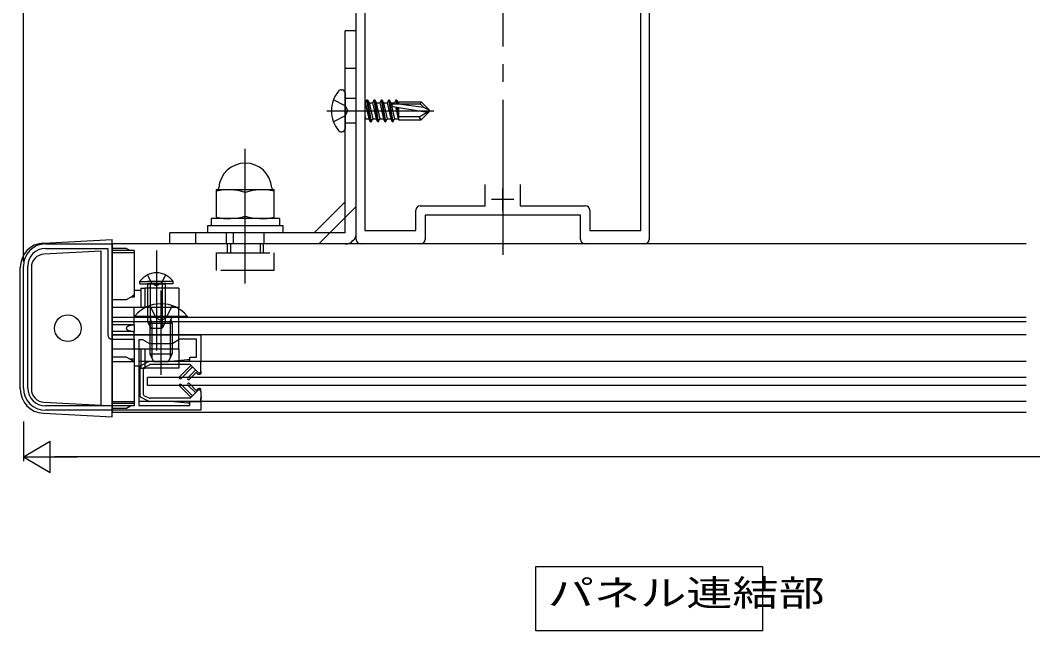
# Model space of a CAD drawing. Units: millimetres, scale not verified. Extents: x -693 to 693, y -1119 to 1122.
# Drawn here: x -492.2 to -264.1, y -820 to -682.4 of the extents above; entities that cross this region are included whole.
import ezdxf
from ezdxf.enums import TextEntityAlignment as Align

# ---------------------------------------------------------------- set-up
doc = ezdxf.new("R2010")
doc.units = ezdxf.units.MM
doc.header["$LTSCALE"] = 4
doc.linetypes.add('CHAIN2', pattern=[12, 9, -1, 1, -1])
doc.linetypes.add('DASHED3', pattern=[4, 3, -1])
for name, color, linetype in [('0-1_USER1', 3, 'Continuous'), ('0-2_YKK_12', 2, 'Continuous'), ('0-3_YKK_13', 4, 'Continuous'), ('0-4_YKK_D', 6, 'Continuous'), ('0-5_YKK_A1', 4, 'Continuous'), ('0-6_YKK_11', 7, 'Continuous')]:
    doc.layers.add(name, color=color, linetype=linetype)
doc.styles.add('ＭＳ ゴシック', font='')
doc.styles.get('ＭＳ ゴシック').set_extended_font_data('MS Gothic')

msp = doc.modelspace()

# ---------------------------------------------------------------- linework, layer by layer
at = {"layer": '0-2_YKK_12', "linetype": 'CHAIN2'}
msp.add_line((-383.499, -652.337), (-383.499, -735.337), dxfattribs=at)
at = {"layer": '0-2_YKK_12'}
for p, q in [((-471.499, -732.837), (-471.499, -770.837)), ((-265.584, -732.837), (-471.499, -732.837)), ((-471.499, -749.337), (-265.584, -749.337)), ((-471.499, -750.337), (-265.584, -750.337)), ((-265.584, -753.337), (-471.499, -753.337)), ((-471.499, -759.337), (-466.499, -759.337)), ((-265.584, -759.337), (-465.499, -759.337)), ((-471.499, -768.337), (-466.499, -768.337)), ((-265.584, -768.337), (-465.499, -768.337)), ((-265.584, -770.837), (-471.499, -770.837))]:
    msp.add_line(p, q, dxfattribs=at)
at = {"layer": '0-3_YKK_13'}
for p, q in [((-418.999, -730.337), (-418.999, -684.837)), ((-416.499, -684.837), (-418.999, -684.837)), ((-416.499, -730.337), (-416.499, -684.837)), ((-419.861, -698.102), (-419.699, -698.102)), ((-418.999, -698.802), (-418.999, -706.872)), ((-414.599, -701.012), (-414.488, -701.012)), ((-414.114, -700.365), (-414.488, -701.012)), ((-414.488, -701.012), (-413.664, -704.661)), ((-413.29, -705.308), (-414.114, -700.365)), ((-414.114, -700.365), (-413.996, -700.365)), ((-413.996, -700.365), (-413.172, -705.308)), ((-413.623, -701.012), (-412.84, -701.012)), ((-412.466, -700.365), (-412.84, -701.012)), ((-412.84, -701.012), (-412.016, -704.661)), ((-411.642, -705.308), (-412.466, -700.365)), ((-412.466, -700.365), (-412.349, -700.365)), ((-412.349, -700.365), (-411.525, -705.308)), ((-411.975, -701.012), (-411.192, -701.012)), ((-410.818, -700.365), (-411.192, -701.012)), ((-411.192, -701.012), (-410.368, -704.661)), ((-409.994, -705.308), (-410.818, -700.365)), ((-410.818, -700.365), (-410.701, -700.365)), ((-410.701, -700.365), (-409.877, -705.308)), ((-410.327, -701.012), (-409.544, -701.012)), ((-409.171, -700.365), (-409.544, -701.012)), ((-409.544, -701.012), (-408.72, -704.661)), ((-408.347, -705.308), (-409.171, -700.365)), ((-409.171, -700.365), (-409.053, -700.365)), ((-409.053, -700.365), (-408.229, -705.308)), ((-408.679, -701.012), (-407.896, -701.012)), ((-408.252, -701.872), (-400.5, -703.126)), ((-408.205, -701.287), (-402.079, -701.287)), ((-407.523, -700.365), (-407.896, -701.012)), ((-407.896, -701.012), (-407.834, -701.287)), ((-407.682, -701.964), (-407.072, -704.661)), ((-407.319, -701.287), (-407.523, -700.365)), ((-407.523, -700.365), (-407.405, -700.365)), ((-407.405, -700.365), (-407.201, -701.287)), ((-406.999, -703.507), (-407.244, -702.035)), ((-407.123, -702.054), (-406.999, -702.801)), ((-407.031, -701.012), (-406.999, -701.012)), ((-406.999, -700.787), (-406.999, -701.286)), ((-406.999, -700.787), (-401.872, -700.787)), ((-406.999, -701.286), (-401.324, -702.042)), ((-406.999, -702.073), (-406.999, -704.887)), ((-401.872, -700.787), (-402.079, -701.287)), ((-401.324, -702.042), (-402.079, -701.287)), ((-401.872, -700.787), (-399.999, -702.66)), ((-401.324, -702.042), (-399.999, -702.66)), ((-414.599, -703.987), (-414.447, -704.661)), ((-414.599, -704.925), (-414.447, -704.661)), ((-414.447, -704.661), (-413.664, -704.661)), ((-413.29, -705.308), (-413.664, -704.661)), ((-413.172, -705.308), (-412.799, -704.661)), ((-412.799, -704.661), (-412.016, -704.661)), ((-411.642, -705.308), (-412.016, -704.661)), ((-411.525, -705.308), (-411.151, -704.661)), ((-411.151, -704.661), (-410.368, -704.661)), ((-409.994, -705.308), (-410.368, -704.661)), ((-409.877, -705.308), (-409.503, -704.661)), ((-409.503, -704.661), (-408.72, -704.661)), ((-408.347, -705.308), (-408.72, -704.661)), ((-408.229, -705.308), (-407.855, -704.661)), ((-407.855, -704.661), (-407.072, -704.661)), ((-406.999, -704.788), (-407.072, -704.661)), ((-402.337, -704.188), (-406.997, -704.188)), ((-402.339, -704.188), (-399.999, -702.837)), ((-401.872, -704.887), (-402.339, -704.188)), ((-401.872, -704.887), (-399.999, -703.013)), ((-399.999, -703.013), (-399.999, -702.66)), ((-413.29, -705.308), (-413.172, -705.308)), ((-411.642, -705.308), (-411.525, -705.308)), ((-409.994, -705.308), (-409.877, -705.308)), ((-408.347, -705.308), (-408.229, -705.308)), ((-406.999, -704.887), (-401.872, -704.887)), ((-419.861, -707.572), (-419.699, -707.572)), ((-434.999, -720.637), (-447.999, -720.637)), ((-447.999, -726.829), (-447.999, -720.637)), ((-434.999, -726.829), (-434.999, -720.637)), ((-441.499, -726.556), (-441.499, -721.217)), ((-418.999, -723.337), (-425.999, -730.337)), ((-449.199, -727.137), (-449.199, -728.737)), ((-433.799, -727.137), (-449.199, -727.137)), ((-433.799, -727.137), (-433.799, -728.737)), ((-449.999, -728.737), (-449.999, -730.337)), ((-432.999, -728.737), (-449.999, -728.737)), ((-432.999, -730.337), (-432.999, -728.737)), ((-486.987, -732.648), (-471.499, -731.837)), ((-471.499, -771.837), (-471.499, -731.837)), ((-418.999, -730.337), (-458.499, -730.337)), ((-458.499, -732.837), (-458.499, -730.337)), ((-418.999, -732.837), (-458.499, -732.837)), ((-492.199, -765.532), (-492.199, -738.141)), ((-489.699, -738.141), (-489.699, -765.532)), ((-466.399, -749.089), (-454.599, -749.089)), ((-454.599, -749.337), (-466.399, -749.337)), ((-454.599, -749.089), (-454.599, -749.337)), ((-465.033, -760.254), (-463.262, -759.368)), ((-458.299, -759.337), (-463.128, -759.337)), ((-451.499, -761.587), (-451.499, -759.337)), ((-465.199, -767.151), (-465.199, -760.522)), ((-464.499, -760.955), (-464.499, -766.719)), ((-464.333, -760.686), (-463.097, -760.068)), ((-453.894, -760.037), (-462.963, -760.037)), ((-453.723, -760.207), (-456.326, -762.81)), ((-453.37, -760.561), (-455.972, -763.163)), ((-452.673, -761.257), (-454.426, -763.01)), ((-452.532, -761.823), (-454.072, -763.363)), ((-453.894, -760.037), (-452.096, -761.834)), ((-452.532, -761.823), (-452.309, -762.046)), ((-451.499, -761.587), (-451.499, -762.134)), ((-463.499, -764.737), (-463.499, -762.937)), ((-265.584, -762.937), (-463.499, -762.937)), ((-265.584, -764.737), (-463.499, -764.737)), ((-453.723, -767.466), (-456.326, -764.863)), ((-453.37, -767.112), (-455.972, -764.51)), ((-452.673, -766.416), (-454.426, -764.663)), ((-452.532, -765.85), (-454.072, -764.31)), ((-453.894, -767.637), (-452.096, -765.839)), ((-452.532, -765.85), (-452.309, -765.627)), ((-451.499, -766.087), (-451.499, -765.539)), ((-451.499, -766.087), (-451.499, -767.187)), ((-465.033, -767.42), (-463.262, -768.305)), ((-464.333, -766.987), (-463.097, -767.605)), ((-458.299, -768.337), (-463.128, -768.337)), ((-453.894, -767.637), (-462.963, -767.637)), ((-451.499, -767.487), (-451.499, -768.337)), ((-451.499, -768.337), (-451.499, -767.487)), ((-486.987, -771.025), (-471.499, -771.837))]:
    msp.add_line(p, q, dxfattribs=at)
at = {"layer": '0-3_YKK_13', "linetype": 'DASHED3'}
for p, q in [((-416.499, -693.337), (-418.999, -693.337)), ((-416.499, -700.087), (-418.999, -700.087)), ((-418.999, -701.711), (-421.656, -700.387)), ((-418.999, -701.711), (-418.401, -702.837)), ((-418.999, -703.962), (-421.656, -705.287)), ((-418.999, -703.962), (-418.401, -702.837)), ((-416.499, -705.587), (-418.999, -705.587)), ((-424.963, -732.837), (-416.499, -724.372)), ((-452.749, -730.337), (-452.749, -732.837)), ((-445.749, -732.837), (-445.749, -730.337)), ((-444.249, -730.337), (-444.249, -732.837)), ((-437.249, -732.837), (-437.249, -730.337)), ((-468.231, -733.837), (-471.499, -733.837)), ((-466.499, -734.337), (-471.499, -734.337)), ((-468.231, -733.837), (-467.365, -734.337)), ((-466.499, -734.337), (-466.499, -743.337)), ((-445.499, -734.837), (-445.499, -732.837)), ((-444.851, -732.837), (-444.851, -734.837)), ((-438.147, -732.837), (-438.147, -734.837)), ((-437.499, -732.837), (-437.499, -734.837)), ((-466.499, -734.837), (-471.499, -734.837)), ((-447.999, -734.837), (-434.999, -734.837)), ((-447.999, -738.837), (-447.999, -734.837)), ((-434.999, -738.837), (-434.999, -734.837)), ((-434.999, -738.837), (-447.999, -738.837)), ((-465.249, -741.328), (-459.499, -741.328)), ((-465.249, -741.837), (-465.249, -741.328)), ((-457.749, -741.328), (-463.499, -741.328)), ((-457.749, -741.837), (-457.749, -741.328)), ((-466.499, -743.337), (-466.499, -744.837)), ((-464.999, -743.337), (-466.499, -743.337)), ((-465.249, -741.837), (-459.499, -741.837)), ((-464.999, -742.837), (-464.231, -742.837)), ((-464.999, -742.837), (-464.999, -747.137)), ((-464.231, -742.837), (-464.121, -742.837)), ((-456.499, -742.837), (-464.121, -742.837)), ((-464.121, -742.837), (-464.121, -747.137)), ((-462.845, -751.745), (-462.845, -741.837)), ((-460.153, -751.745), (-460.153, -741.837)), ((-459.499, -750.437), (-459.499, -741.837)), ((-456.499, -742.837), (-456.499, -747.137)), ((-471.499, -745.337), (-468.231, -745.337)), ((-468.231, -745.337), (-466.932, -744.587)), ((-466.499, -744.837), (-467.365, -744.837)), ((-466.499, -744.337), (-466.932, -744.587)), ((-466.499, -747.137), (-471.499, -747.137)), ((-466.499, -751.087), (-466.499, -747.137)), ((-456.499, -747.137), (-466.499, -747.137)), ((-462.999, -746.754), (-461.644, -749.471)), ((-457.999, -746.754), (-459.354, -749.471)), ((-456.499, -756.537), (-456.499, -747.137)), ((-466.399, -749.089), (-466.399, -749.337)), ((-459.499, -750.437), (-463.499, -750.437)), ((-463.499, -750.437), (-462.799, -751.837)), ((-462.999, -750.737), (-462.783, -750.142)), ((-462.566, -750.737), (-462.759, -749.814)), ((-460.499, -750.08), (-461.644, -749.471)), ((-460.499, -750.08), (-459.354, -749.471)), ((-459.499, -750.437), (-460.199, -751.837)), ((-458.432, -750.737), (-458.238, -749.814)), ((-457.999, -750.737), (-458.215, -750.142)), ((-466.932, -751.087), (-471.499, -751.087)), ((-466.932, -752.587), (-471.499, -752.587)), ((-466.932, -751.087), (-466.499, -751.087)), ((-466.932, -752.587), (-466.499, -752.587)), ((-466.499, -751.087), (-466.499, -752.587)), ((-466.499, -756.537), (-466.499, -752.587)), ((-462.999, -750.737), (-457.999, -750.737)), ((-462.999, -750.737), (-462.999, -757.637)), ((-462.799, -751.837), (-460.199, -751.837)), ((-462.566, -750.737), (-462.566, -758.557)), ((-458.432, -750.737), (-458.432, -758.557)), ((-457.999, -750.737), (-457.999, -757.637)), ((-466.499, -756.537), (-471.499, -756.537)), ((-456.499, -756.537), (-466.499, -756.537)), ((-464.999, -756.537), (-464.999, -760.837)), ((-464.121, -756.537), (-464.121, -760.837)), ((-456.499, -756.537), (-456.499, -760.837)), ((-468.231, -758.337), (-471.499, -758.337)), ((-468.231, -758.337), (-466.932, -759.087)), ((-466.499, -758.837), (-467.365, -758.837)), ((-466.932, -759.087), (-466.499, -759.337)), ((-466.499, -758.837), (-466.499, -760.337)), ((-462.999, -757.637), (-462.199, -759.337)), ((-462.999, -757.637), (-457.999, -757.637)), ((-462.199, -759.337), (-458.799, -759.337)), ((-458.799, -759.337), (-457.999, -757.637)), ((-466.499, -760.337), (-466.499, -769.337)), ((-466.499, -760.337), (-464.999, -760.337)), ((-464.999, -760.837), (-464.231, -760.837)), ((-464.231, -760.837), (-464.121, -760.837)), ((-456.499, -760.837), (-464.121, -760.837)), ((-466.499, -768.837), (-471.499, -768.837)), ((-466.499, -769.337), (-471.499, -769.337)), ((-471.499, -769.837), (-468.231, -769.837)), ((-468.231, -769.837), (-467.365, -769.337))]:
    msp.add_line(p, q, dxfattribs=at)
at = {"layer": '0-3_YKK_13', "linetype": 'CHAIN2'}
for p, q in [((-423.099, -702.837), (-398.997, -702.837)), ((-441.499, -741.791), (-441.499, -711.41)), ((-461.499, -734.337), (-461.499, -756.837)), ((-460.499, -743.337), (-460.499, -762.337))]:
    msp.add_line(p, q, dxfattribs=at)
at = {"layer": '0-3_YKK_13'}
for points in [[(-413.996, -700.365), (-413.623, -701.012), (-412.799, -704.661)], [(-412.349, -700.365), (-411.975, -701.012), (-411.151, -704.661)], [(-410.701, -700.365), (-410.327, -701.012), (-409.503, -704.661)], [(-409.053, -700.365), (-408.679, -701.012), (-407.855, -704.661)], [(-407.405, -700.365), (-407.031, -701.012), (-406.999, -701.155)], [(-486.856, -768.528), (-473.999, -769.202), (-473.999, -734.471), (-486.856, -735.145)], [(-454.199, -758.937), (-454.499, -758.937), (-458.299, -759.337)], [(-451.499, -759.337), (-453.999, -759.337), (-453.999, -759.137)], [(-454.199, -768.737), (-454.499, -768.737), (-458.299, -768.337)], [(-451.499, -768.337), (-453.999, -768.337), (-453.999, -768.537)]]:
    msp.add_lwpolyline(points, dxfattribs=at)
at = {"layer": '0-3_YKK_13', "linetype": 'DASHED3'}
for points in [[(-463.549, -739.827), (-462.644, -741.683), (-461.499, -742.292)], [(-459.449, -739.827), (-460.354, -741.683), (-461.499, -742.292)], [(-457.749, -741.837), (-463.499, -741.837), (-463.499, -750.437)], [(-468.23, -751.856), (-468.231, -751.847), (-468.231, -751.837), (-468.231, -751.827), (-468.23, -751.817), (-468.23, -751.807), (-468.229, -751.797), (-468.228, -751.787), (-468.227, -751.777), (-468.225, -751.767), (-468.224, -751.757), (-468.222, -751.747), (-468.219, -751.737), (-468.217, -751.727), (-468.214, -751.717), (-468.212, -751.708), (-468.208, -751.698), (-468.205, -751.688), (-468.202, -751.678), (-468.198, -751.669), (-468.194, -751.659), (-468.19, -751.65), (-468.186, -751.641), (-468.181, -751.631), (-468.176, -751.621), (-468.171, -751.612), (-468.166, -751.602), (-468.16, -751.592), (-468.154, -751.583), (-468.148, -751.573), (-468.142, -751.564), (-468.136, -751.555), (-468.129, -751.546), (-468.123, -751.537), (-468.116, -751.528), (-468.109, -751.519), (-468.102, -751.511), (-468.095, -751.502), (-468.087, -751.493), (-468.078, -751.484)], [(-468.044, -752.225), (-468.053, -752.216), (-468.061, -752.207), (-468.07, -752.198), (-468.078, -752.189), (-468.087, -752.18), (-468.095, -752.171), (-468.102, -752.162), (-468.109, -752.154), (-468.116, -752.145), (-468.123, -752.136), (-468.129, -752.127), (-468.136, -752.118), (-468.142, -752.109), (-468.148, -752.1), (-468.154, -752.09), (-468.16, -752.081), (-468.166, -752.071), (-468.171, -752.062), (-468.176, -752.052), (-468.181, -752.042), (-468.186, -752.033), (-468.19, -752.023), (-468.194, -752.014), (-468.198, -752.004), (-468.202, -751.995), (-468.205, -751.985), (-468.208, -751.975), (-468.212, -751.966), (-468.214, -751.956), (-468.217, -751.946), (-468.219, -751.936), (-468.222, -751.926), (-468.224, -751.916), (-468.225, -751.906), (-468.227, -751.896), (-468.228, -751.886), (-468.229, -751.876), (-468.23, -751.866), (-468.23, -751.856)], [(-468.078, -751.484), (-468.07, -751.475), (-468.061, -751.466), (-468.053, -751.457), (-468.044, -751.449), (-468.035, -751.44), (-468.026, -751.432), (-468.016, -751.424), (-468.007, -751.416), (-467.998, -751.408), (-467.988, -751.4), (-467.978, -751.392), (-467.969, -751.385), (-467.958, -751.376), (-467.947, -751.368), (-467.935, -751.36), (-467.924, -751.353), (-467.913, -751.345), (-467.901, -751.337), (-467.89, -751.33), (-467.878, -751.323), (-467.867, -751.316), (-467.855, -751.309), (-467.843, -751.302), (-467.831, -751.295), (-467.819, -751.289), (-467.807, -751.282), (-467.794, -751.275), (-467.781, -751.269), (-467.767, -751.262), (-467.754, -751.256), (-467.74, -751.249), (-467.727, -751.243), (-467.713, -751.237), (-467.699, -751.231), (-467.685, -751.226), (-467.672, -751.22), (-467.658, -751.215), (-467.644, -751.209), (-467.63, -751.204)], [(-467.57, -752.49), (-467.586, -752.485), (-467.601, -752.48), (-467.616, -752.474), (-467.63, -752.469), (-467.644, -752.464), (-467.658, -752.459), (-467.672, -752.453), (-467.685, -752.448), (-467.699, -752.442), (-467.713, -752.436), (-467.727, -752.43), (-467.74, -752.424), (-467.754, -752.417), (-467.767, -752.411), (-467.781, -752.404), (-467.794, -752.398), (-467.807, -752.391), (-467.819, -752.384), (-467.831, -752.378), (-467.843, -752.371), (-467.855, -752.364), (-467.867, -752.357), (-467.878, -752.35), (-467.89, -752.343), (-467.901, -752.336), (-467.913, -752.328), (-467.924, -752.321), (-467.935, -752.313), (-467.947, -752.305), (-467.958, -752.297), (-467.969, -752.289), (-467.978, -752.281), (-467.988, -752.273), (-467.998, -752.266), (-468.007, -752.258), (-468.016, -752.25), (-468.026, -752.241), (-468.035, -752.233), (-468.044, -752.225)], [(-467.63, -751.204), (-467.616, -751.199), (-467.601, -751.194), (-467.586, -751.189), (-467.57, -751.184), (-467.555, -751.179), (-467.54, -751.174), (-467.525, -751.169), (-467.509, -751.165), (-467.494, -751.161), (-467.479, -751.156), (-467.463, -751.152), (-467.448, -751.148), (-467.432, -751.145), (-467.417, -751.141), (-467.401, -751.137), (-467.385, -751.134), (-467.369, -751.13), (-467.352, -751.127), (-467.336, -751.124), (-467.319, -751.121), (-467.303, -751.118), (-467.286, -751.115), (-467.27, -751.112), (-467.253, -751.11), (-467.237, -751.107), (-467.22, -751.105), (-467.204, -751.103), (-467.187, -751.101), (-467.171, -751.099), (-467.154, -751.098), (-467.137, -751.096), (-467.12, -751.095), (-467.103, -751.094), (-467.086, -751.093), (-467.068, -751.092), (-467.051, -751.091), (-467.034, -751.09), (-467.017, -751.089), (-467, -751.089)], [(-466.932, -752.587), (-466.949, -752.586), (-466.966, -752.586), (-466.983, -752.585), (-467, -752.584), (-467.017, -752.584), (-467.034, -752.583), (-467.051, -752.582), (-467.068, -752.581), (-467.086, -752.58), (-467.103, -752.579), (-467.12, -752.578), (-467.137, -752.577), (-467.154, -752.575), (-467.171, -752.574), (-467.187, -752.572), (-467.204, -752.57), (-467.22, -752.568), (-467.237, -752.566), (-467.253, -752.564), (-467.27, -752.561), (-467.286, -752.558), (-467.303, -752.556), (-467.319, -752.553), (-467.336, -752.55), (-467.352, -752.546), (-467.369, -752.543), (-467.385, -752.54), (-467.401, -752.536), (-467.417, -752.532), (-467.432, -752.529), (-467.448, -752.525), (-467.463, -752.521), (-467.479, -752.517), (-467.494, -752.513), (-467.509, -752.508), (-467.525, -752.504), (-467.54, -752.499), (-467.555, -752.495), (-467.57, -752.49)], [(-467, -751.089), (-466.983, -751.088), (-466.966, -751.088), (-466.949, -751.087), (-466.932, -751.087)]]:
    msp.add_lwpolyline(points, dxfattribs=at)
at = {"layer": '0-3_YKK_13'}
msp.add_circle((-481.499, -751.837), 3, dxfattribs=at)
for centre, radius, start, end in [((-415.099, -702.837), 7, 140.87645, 180), ((-419.861, -698.963), 0.862, 90, 140.87645), ((-419.699, -698.802), 0.7, 0, 90), ((-408.205, -701.581), 0.294, 90, 180), ((-408.205, -701.581), 0.294, 180, 260.8071), ((-415.099, -702.837), 7, 180, 219.12355), ((-419.699, -706.872), 0.7, 270, 0), ((-419.861, -706.71), 0.862, 219.12355, 270), ((-441.499, -720.637), 6, 4.41173, 175.58827), ((-445.252, -733.056), 12.419, 72.41205, 102.77972), ((-447.98, -720.137), 0.5, 270, 355.58827), ((-437.746, -733.056), 12.419, 77.22028, 107.58795), ((-435.018, -720.137), 0.5, 184.41173, 270), ((-445.252, -714.717), 12.419, 257.22028, 287.58795), ((-437.746, -714.717), 12.419, 252.41205, 282.77972), ((-418.999, -730.337), 2.5, 270, 0), ((-486.699, -738.141), 5.5, 93, 180), ((-486.699, -738.141), 3, 93, 180), ((-460.499, -754.037), 7.7, 39.98312, 140.01688), ((-463.128, -759.637), 0.3, 90, 116.56505), ((-454.199, -759.137), 0.2, 0, 90), ((-464.899, -760.522), 0.3, 116.56505, 180), ((-464.199, -760.955), 0.3, 116.56505, 180), ((-462.963, -760.337), 0.3, 90, 116.56505), ((-451.849, -761.587), 0.35, 225, 0), ((-456.149, -762.987), 0.25, 135, 315), ((-454.249, -763.187), 0.25, 135, 315), ((-451.849, -761.587), 0.65, 225, 302.57897), ((-486.699, -765.532), 5.5, 180, 267), ((-486.699, -765.532), 3, 180, 267), ((-456.149, -764.687), 0.25, 45, 225), ((-454.249, -764.487), 0.25, 45, 225), ((-451.849, -766.087), 0.65, 57.42103, 135), ((-451.849, -766.087), 0.35, 0, 135), ((-464.899, -767.151), 0.3, 180, 243.43495), ((-464.199, -766.719), 0.3, 180, 243.43495), ((-463.128, -768.037), 0.3, 243.43495, 270), ((-462.963, -767.337), 0.3, 243.43495, 270), ((-454.199, -768.537), 0.2, 270, 0), ((-451.499, -767.337), 0.15, 270, 90)]:
    msp.add_arc(centre, radius, start, end, dxfattribs=at)
at = {"layer": '0-3_YKK_13', "linetype": 'DASHED3'}
for centre, radius, start, end in [((-461.499, -743.863), 4.527, 34.06671, 145.93329), ((-463.347, -749.937), 0.6, 340.03043, 90), ((-457.651, -749.937), 0.6, 90, 199.96957)]:
    msp.add_arc(centre, radius, start, end, dxfattribs=at)
at = {"layer": '0-4_YKK_D'}
for p, q in [((-491.499, -736.837), (-491.499, -633.837)), ((-491.499, -772.837), (-491.499, -781.837)), ((-491.499, -780.837), (-485.437, -777.337)), ((-485.437, -784.337), (-485.437, -777.337)), ((-491.499, -780.837), (-485.437, -784.337)), ((-491.499, -780.837), (-479.375, -780.837)), ((484.499, -780.837), (-484.499, -780.837))]:
    msp.add_line(p, q, dxfattribs=at)
at = {"layer": '0-5_YKK_A1'}
msp.add_lwpolyline([(-376.016, -805.576), (-324.964, -805.576), (-324.964, -820.035), (-376.016, -820.035)], close=True, dxfattribs=at)
at = {"layer": '0-6_YKK_11'}
for p, q in [((-416.499, -731.837), (-416.499, -655.837)), ((-350.499, -655.837), (-350.499, -731.837)), ((-383.499, -725.337), (-383.499, -720.337)), ((-379.549, -719.437), (-379.549, -724.237)), ((-380.999, -722.837), (-385.999, -722.837)), ((-401.999, -732.837), (-415.499, -732.837)), ((-351.499, -732.837), (-364.999, -732.837)), ((-491.499, -765.337), (-491.499, -737.837)), ((-490.499, -765.337), (-490.499, -737.837)), ((-490.499, -765.337), (-490.499, -737.837)), ((-451.499, -770.337), (-486.499, -770.337))]:
    msp.add_line(p, q, dxfattribs=at)
for points in [[(-363.899, -725.237), (-363.899, -729.837), (-352.399, -729.837), (-352.399, -657.637), (-414.599, -657.637), (-414.599, -729.837), (-403.099, -729.837), (-403.099, -725.237)], [(-402.099, -724.237), (-387.449, -724.237), (-387.449, -719.437)], [(-379.549, -719.437), (-379.549, -724.237), (-364.899, -724.237)], [(-365.999, -731.837), (-365.999, -726.337), (-400.999, -726.337), (-400.999, -731.837)], [(-486.499, -732.837), (-471.499, -732.837), (-471.499, -753.337), (-451.499, -753.337), (-451.499, -759.337), (-453.999, -759.337), (-453.999, -758.337), (-452.499, -758.337), (-452.499, -754.337), (-456.267, -754.337), (-457.999, -755.337), (-462.999, -755.337), (-464.558, -754.437), (-465.499, -754.437), (-465.499, -769.237), (-453.999, -769.237), (-453.999, -768.337), (-451.499, -768.337), (-451.499, -770.337)], [(-486.499, -733.837), (-472.499, -733.837), (-472.499, -753.337)], [(-471.499, -754.337), (-466.499, -754.337), (-466.499, -769.337), (-486.499, -769.337)]]:
    msp.add_lwpolyline(points, dxfattribs=at)
for centre, radius, start, end in [((-402.099, -725.237), 1, 90.00001, 179.99999), ((-364.899, -725.237), 1, 0.00001, 89.99999), ((-415.499, -731.837), 1, 180.00001, 269.99999), ((-401.999, -731.837), 1, 270.00001, 359.99999), ((-364.999, -731.837), 1, 180.00001, 269.99999), ((-351.499, -731.837), 1, 270.00001, 359.99999), ((-486.499, -737.837), 5, 90.00001, 179.99999), ((-486.499, -737.837), 4, 90.00001, 179.99999), ((-471.499, -753.337), 1, 180.00001, 269.99999), ((-486.499, -765.337), 5, 180.00001, 269.99999), ((-486.499, -765.337), 4, 180.00001, 269.99999)]:
    msp.add_arc(centre, radius, start, end, dxfattribs=at)

# ---------------------------------------------------------------- texts
at = {"layer": '0-1_USER1', "style": 'ＭＳ ゴシック', "width": 1.3}
msp.add_text('パネル連結部', height=5.865, dxfattribs=at).set_placement((-373.34, -816.179), align=Align.BOTTOM_LEFT)

doc.saveas('drawing.dxf')
